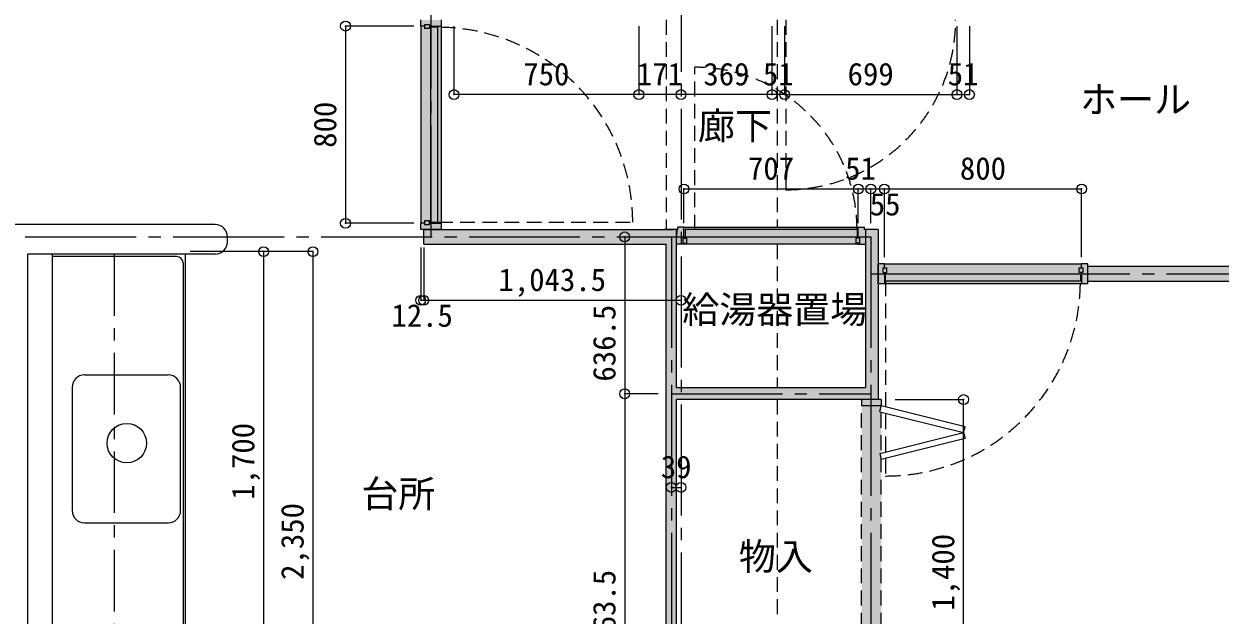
# Model space of a CAD drawing. Units: millimetres at full size, sheet at 1:50. Extents: x -9674 to 9699, y -6794 to 6791.
# Drawn here: x -748 to 4104, y -1925 to 473 of the extents above; entities that cross this region are included whole.
import ezdxf
from ezdxf.enums import TextEntityAlignment as Align

# ---------------------------------------------------------------- set-up
doc = ezdxf.new("R2010")
doc.units = ezdxf.units.MM
doc.header["$LTSCALE"] = 50
doc.header["$PDMODE"] = 32
doc.header["$PDSIZE"] = 40
for name, pattern in [('CHAIN1', [8, 5, -1, 1, -1]), ('CHAIN2', [12, 9, -1, 1, -1]), ('DASHED1', [1.8, 1.2, -0.6])]:
    doc.linetypes.add(name, pattern=pattern)
for name, color, linetype, lineweight in [('1-0_芯', 2, 'DASHED1', 25), ('1-1_躯体', 2, 'Continuous', 25), ('1-2_間仕切', 3, 'Continuous', 18), ('1-3_建具', 3, 'Continuous', 18), ('1-4_仕上げ', 4, 'Continuous', 9), ('1-5_設備', 7, 'Continuous', 9), ('1-A_文字', 7, 'Continuous', 9), ('1-B_寸法', 7, 'Continuous', 9), ('1-C_梁', 7, 'DASHED1', 9)]:
    doc.layers.add(name, color=color, linetype=linetype, lineweight=lineweight)
doc.layers.add('4-2', color=4, linetype='Continuous')
doc.styles.add('ＭＳ ゴシック', font='')
doc.styles.get('ＭＳ ゴシック').set_extended_font_data('MS Gothic')

msp = doc.modelspace()

# ---------------------------------------------------------------- linework, layer by layer
at = {"layer": '1-0_芯', "color": 7, "linetype": 'CHAIN2', "lineweight": 9}
for p, q in [((1917.5, 4329.12), (1917.5, -3890.88)), ((904, -390.88), (904, 519.12)), ((-742.5, -390.88), (2687.5, -390.88)), ((1878.5, -390.88), (1878.5, -2890.88)), ((2687.5, -390.88), (2687.5, -3890.88)), ((2687.5, -540.88), (8517.5, -540.88)), ((1878.5, -1027.38), (2687.5, -1027.38))]:
    msp.add_line(p, q, dxfattribs=at)
at = {"layer": '1-1_躯体', "color": 7, "lineweight": 9}
msp.add_line((874, -648.03), (1917.5, -648.03), dxfattribs=at)
at = {"layer": '1-1_躯体', "color": 3}
for p in [(874, -648.03), (1917.5, -648.03)]:
    msp.add_point(p, dxfattribs=at)
at = {"layer": '1-2_間仕切'}
for p, q in [((1904.5, -360.88), (1848.5, -360.88)), ((1899.5, -1003.88), (1899.5, -360.88)), ((2717.5, -360.88), (2661.5, -360.88)), ((2666.5, -1003.88), (2666.5, -360.88)), ((2717.5, -360.88), (2717.5, -1050.88)), ((874, -420.88), (1857.5, -420.88)), ((1857.5, -1990.88), (1857.5, -420.88)), ((5552.5, -510.88), (3567.5, -510.88)), ((5552.5, -571.88), (3567.5, -571.88)), ((2666.5, -1003.88), (1899.5, -1003.88)), ((1899.5, -1990.88), (1899.5, -1050.88)), ((2717.5, -1050.88), (1899.5, -1050.88))]:
    msp.add_line(p, q, dxfattribs=at)
msp.add_lwpolyline([(874, -420.88), (874, -360.88), (1887.5, -360.88)], dxfattribs=at)
at = {"layer": '1-3_建具'}
for p, q in [((861.5, 464.12), (861.5, 489.12)), ((946.5, 464.12), (946.5, 489.12)), ((876.5, 464.12), (861.5, 464.12)), ((876.5, 469.12), (876.5, 454.12)), ((896.5, 469.12), (876.5, 469.12)), ((896.5, 454.12), (876.5, 454.12)), ((896.5, 469.12), (896.5, 454.12)), ((896.5, 464.12), (946.5, 464.12)), ((931.5, 459.12), (901.5, 459.12)), ((901.5, 459.12), (901.5, -330.88)), ((931.5, -330.88), (931.5, 459.12)), ((876.5, -335.88), (861.5, -335.88)), ((876.5, -325.88), (876.5, -340.88)), ((896.5, -325.88), (876.5, -325.88)), ((896.5, -340.88), (896.5, -325.88)), ((896.5, -335.88), (946.5, -335.88)), ((901.5, -330.88), (931.5, -330.88)), ((946.5, -360.88), (946.5, -335.88)), ((876.5, -340.88), (896.5, -340.88)), ((1929.5, -350.88), (1904.5, -350.88)), ((1904.5, -360.88), (1904.5, -350.88)), ((1929.5, -395.88), (1929.5, -350.88)), ((1934.5, -360.88), (1934.5, -390.88)), ((2631.5, -360.88), (1934.5, -360.88)), ((2631.5, -360.88), (2631.5, -390.88)), ((2636.5, -350.88), (2661.5, -350.88)), ((2636.5, -395.88), (2636.5, -350.88)), ((2661.5, -360.88), (2661.5, -350.88)), ((1929.5, -420.88), (1899.5, -420.88)), ((1924.5, -395.88), (1924.5, -415.88)), ((1924.5, -395.88), (1939.5, -395.88)), ((1924.5, -415.88), (1939.5, -415.88)), ((1929.5, -420.88), (1929.5, -415.88)), ((1934.5, -390.88), (2631.5, -390.88)), ((1939.5, -395.88), (1939.5, -415.88)), ((2626.5, -395.88), (2626.5, -415.88)), ((2641.5, -395.88), (2626.5, -395.88)), ((2641.5, -415.88), (2626.5, -415.88)), ((2636.5, -420.88), (2636.5, -415.88)), ((2636.5, -420.88), (2666.5, -420.88)), ((2641.5, -395.88), (2641.5, -415.88)), ((2742.5, -500.88), (2717.5, -500.88)), ((2737.5, -515.88), (2752.5, -515.88)), ((2737.5, -535.88), (2737.5, -515.88)), ((2742.5, -515.88), (2742.5, -500.88)), ((2752.5, -535.88), (2752.5, -515.88)), ((3532.5, -515.88), (3547.5, -515.88)), ((3532.5, -535.88), (3532.5, -515.88)), ((3567.5, -500.88), (3542.5, -500.88)), ((3542.5, -515.88), (3542.5, -500.88)), ((3547.5, -515.88), (3547.5, -535.88)), ((3567.5, -580.88), (3567.5, -500.88)), ((2737.5, -535.88), (2752.5, -535.88)), ((2742.5, -535.88), (2742.5, -580.88)), ((2747.5, -570.88), (2747.5, -540.88)), ((2747.5, -540.88), (3537.5, -540.88)), ((3537.5, -570.88), (2747.5, -570.88)), ((3547.5, -535.88), (3532.5, -535.88)), ((3537.5, -540.88), (3537.5, -570.88)), ((3542.5, -535.88), (3542.5, -580.88)), ((3567.5, -580.88), (3542.5, -580.88))]:
    msp.add_line(p, q, dxfattribs=at)
at = {"layer": '1-3_建具', "color": 7, "linetype": 'DASHED1', "lineweight": 9}
for p, q in [((2342.5, 489.12), (2342.5, -199.88)), ((1973.5, -360.88), (1973.5, 297.12)), ((931.5, -330.88), (1721.5, -330.88)), ((2747.5, -570.88), (2747.5, -1360.88)), ((2650, -2425.88), (2650, -1075.88)), ((2730, -2425.88), (2730, -1075.88))]:
    msp.add_line(p, q, dxfattribs=at)
at = {"layer": '1-3_建具', "color": 7, "lineweight": 9}
for p, q in [((861.5, 464.12), (861.5, -335.88)), ((946.5, -335.88), (946.5, 464.12)), ((1929.5, -350.88), (2636.5, -350.88)), ((2636.5, -420.88), (1929.5, -420.88)), ((2742.5, -500.88), (3542.5, -500.88)), ((3542.5, -580.88), (2742.5, -580.88)), ((2650, -1050.88), (2650, -1075.88)), ((2730, -1050.88), (2650, -1050.88)), ((2730, -1050.88), (2730, -1075.88)), ((2730, -1075.88), (2650, -1075.88)), ((2723.94, -1100.13), (2730, -1075.88)), ((2723.94, -1100.13), (3063.49, -1185.02)), ((3069.55, -1160.77), (2730, -1075.88)), ((3063.49, -1185.02), (3069.55, -1160.77)), ((2723.94, -1269.91), (3063.49, -1185.02)), ((3069.55, -1209.27), (2730, -1294.16)), ((3063.49, -1185.02), (3069.55, -1209.27)), ((2723.94, -1269.91), (2730, -1294.16))]:
    msp.add_line(p, q, dxfattribs=at)
at = {"layer": '1-3_建具'}
for points in [[(941.5, -360.88), (861.5, -360.88), (861.5, -335.88)], [(2742.5, -580.88), (2717.5, -580.88), (2717.5, -500.88)]]:
    msp.add_lwpolyline(points, dxfattribs=at)
at = {"layer": '1-3_建具', "color": 7, "linetype": 'DASHED1', "lineweight": 9}
for centre, radius, start, end in [((2342.5, 489.12), 689, 270, 0), ((931.5, -330.88), 790, 0, 90), ((1973.5, -360.88), 658, 0, 90), ((2747.5, -570.88), 790, 270, 360)]:
    msp.add_arc(centre, radius, start, end, dxfattribs=at)
at = {"layer": '1-4_仕上げ'}
for p, q in [((27.5, -340.88), (-992.5, -340.88)), ((77.5, -410.88), (77.5, -390.88)), ((27.5, -460.88), (-732.5, -460.88)), ((-732.5, -2130.88), (-732.5, -460.88))]:
    msp.add_line(p, q, dxfattribs=at)
for centre, start, end in [((27.5, -390.88), 0, 90), ((27.5, -410.88), 270, 0)]:
    msp.add_arc(centre, 50, start, end, dxfattribs=at)
at = {"layer": '1-5_設備'}
for p, q in [((-632.5, -2700.88), (-632.5, -460.88)), ((-127.5, -470.88), (-632.5, -470.88)), ((-92.5, -2150.88), (-92.5, -460.88)), ((-102.5, -495.88), (-102.5, -2160.88)), ((-502.5, -950.88), (-162.5, -950.88)), ((-552.5, -1000.88), (-552.5, -1500.88)), ((-112.5, -1500.88), (-112.5, -1000.88)), ((-502.5, -1550.88), (-162.5, -1550.88))]:
    msp.add_line(p, q, dxfattribs=at)
at = {"layer": '1-5_設備', "linetype": 'CHAIN1'}
msp.add_line((-382.5, -460.88), (-382.5, -2380.88), dxfattribs=at)
at = {"layer": '1-5_設備'}
msp.add_circle((-330.87, -1227.51), 80, dxfattribs=at)
for centre, radius, start, end in [((-127.5, -495.88), 25, 0, 90), ((-502.5, -1000.88), 50, 90, 180), ((-162.5, -1000.88), 50, 0, 90), ((-502.5, -1500.88), 50, 180, 270), ((-162.5, -1500.88), 50, 270, 0)]:
    msp.add_arc(centre, radius, start, end, dxfattribs=at)
at = {"layer": '1-B_寸法'}
for p, q in [((556.5, 464.12), (556.5, -335.88)), ((833.99, 464.12), (556.5, 464.12)), ((996.5, 463.24), (996.5, 186.23)), ((1746.5, 463.24), (1746.5, 186.23)), ((2286.5, 463.24), (2286.5, 186.23)), ((2337.5, 463.24), (2337.5, 186.23)), ((3036.5, 463.24), (3036.5, 186.23)), ((3087.5, 463.24), (3087.5, 186.23)), ((1746.5, 186.23), (996.5, 186.23)), ((1917.5, 186.23), (1746.5, 186.23)), ((2286.5, 186.23), (1917.5, 186.23)), ((2337.5, 186.23), (2286.5, 186.23)), ((2337.5, 186.23), (3036.5, 186.23)), ((3036.5, 186.23), (3087.5, 186.23)), ((1929.5, -335), (1929.5, -196.49)), ((1929.5, -196.49), (2636.5, -196.49)), ((2636.5, -196.49), (2687.5, -196.49)), ((2636.5, -335), (2636.5, -196.49)), ((2687.5, -196.49), (2742.5, -196.49)), ((2687.5, -335), (2687.5, -196.49)), ((2742.5, -473.37), (2742.5, -196.49)), ((2742.5, -196.49), (3542.5, -196.49)), ((3542.5, -473.37), (3542.5, -196.49)), ((833.99, -335.88), (556.5, -335.88)), ((861.5, -434.26), (861.5, -648.03)), ((874, -434.26), (874, -648.03)), ((1689.11, -390.88), (1689.11, -1027.38)), ((424.13, -450.88), (-74.1, -450.88)), ((224.13, -450.88), (224.13, -2150.88)), ((424.13, -450.88), (424.13, -2800.88)), ((861.5, -648.03), (874, -648.03)), ((1689.11, -1027.38), (1689.11, -2890.88)), ((1825, -1027.38), (1689.11, -1027.38)), ((2786.61, -1050.88), (3063.46, -1050.88)), ((3063.46, -2450.88), (3063.46, -1050.88)), ((1878.5, -1407.21), (1917.5, -1407.21))]:
    msp.add_line(p, q, dxfattribs=at)
at = {"layer": '1-B_寸法', "color": 3}
for p in [(556.5, 464.12), (996.5, 186.23), (1746.5, 186.23), (1917.5, 186.23), (2286.5, 186.23), (2337.5, 186.23), (3036.5, 186.23), (3087.5, 186.23), (1929.5, -196.49), (2636.5, -196.49), (2687.5, -196.49), (2742.5, -196.49), (3542.5, -196.49), (556.5, -335.88), (1689.11, -390.88), (224.13, -450.88), (424.13, -450.88), (861.5, -648.03), (1689.11, -1027.38), (3063.46, -1050.88), (1878.5, -1407.21), (1917.5, -1407.21)]:
    msp.add_point(p, dxfattribs=at)
at = {"layer": '1-C_梁'}
for p, q in [((1857.5, 489.12), (1857.5, -360.88)), ((2307.5, 489.12), (2307.5, -350.88)), ((2307.5, -420.88), (2307.5, -1003.88)), ((2307.5, -1050.88), (2307.5, -1950.88))]:
    msp.add_line(p, q, dxfattribs=at)
at = {"layer": '4-2'}
for points in [[(861.5, -360.88), (941.5, -360.88), (861.5, 489.12), (946.5, 489.12)], [(941.5, -360.88), (946.5, -360.88), (946.5, 489.12)], [(874, -360.88), (874, -420.88), (1857.5, -420.88)], [(1899.5, -360.88), (874, -360.88), (1857.5, -420.88)], [(1857.5, -1990.88), (1899.5, -1990.88), (1899.5, -360.88)], [(1899.5, -360.88), (1857.5, -420.88), (1857.5, -1990.88)], [(1904.5, -360.88), (1899.5, -360.88), (1899.5, -420.88)], [(1904.5, -360.88), (1899.5, -420.88), (2666.5, -420.88)], [(2661.5, -350.88), (1904.5, -350.88), (1904.5, -360.88)], [(1904.5, -360.88), (2661.5, -360.88), (2661.5, -350.88)], [(1904.5, -360.88), (2666.5, -420.88), (2666.5, -360.88)], [(2717.5, -1050.88), (2717.5, -360.88), (2666.5, -360.88)], [(2717.5, -1050.88), (2666.5, -360.88), (2666.5, -1003.88)], [(3567.5, -580.88), (3567.5, -500.88), (2717.5, -580.88), (2717.5, -500.88)], [(5552.5, -571.88), (5552.5, -510.88), (3567.5, -571.88), (3567.5, -510.88)], [(1899.5, -1003.88), (1899.5, -1050.88), (2717.5, -1050.88)], [(2717.5, -1050.88), (2666.5, -1003.88), (1899.5, -1003.88)], [(2650, -1050.88), (2730, -1050.88), (2650, -2450.88), (2730, -2450.88)]]:
    msp.add_solid(points, dxfattribs=at)

# ---------------------------------------------------------------- texts
at = {"layer": '1-1_躯体', "color": 7, "style": 'ＭＳ ゴシック'}
msp.add_text('1,043.5', height=91.64, dxfattribs=at).set_placement((1177, -638.03), align=Align.BOTTOM_LEFT)
at = {"layer": '1-A_文字', "style": 'ＭＳ ゴシック'}
for s, p in [('ホール', (3536.21, 78.74)), ('廊下', (1985.93, -28.83)), ('給湯器置場', (1922.6, -773.59)), ('台所', (620.76, -1521)), ('物入', (2152.21, -1775.45))]:
    msp.add_text(s, height=110, dxfattribs=at).set_placement(p, align=Align.BOTTOM_LEFT)
at = {"layer": '1-B_寸法', "style": 'ＭＳ ゴシック'}
for s, p in [('750', (1277.75, 196.23)), ('171', (1738.25, 196.23)), ('369', (2008.25, 196.23)), ('51', (2249.5, 196.23)), ('699', (2593.25, 196.23)), ('51', (2999.5, 196.23)), ('707', (2189.25, -186.49)), ('51', (2583.29, -186.49)), ('800', (3048.75, -186.49)), ('55', (2683.11, -331.49)), ('12.5', (742.75, -783.03)), ('39', (1835.5, -1397.21))]:
    msp.add_text(s, height=91.64, dxfattribs=at).set_placement(p, align=Align.BOTTOM_LEFT)
for s, p in [('800', (546.5, -29.63)), ('636.5', (1679.11, -977.88)), ('1,700', (214.13, -1457.13)), ('2,350', (414.13, -1782.13)), ('1,400', (3053.46, -1907.13)), ('1,863.5', (1679.11, -2177.88))]:
    msp.add_text(s, height=91.64, rotation=90, dxfattribs=at).set_placement(p, align=Align.BOTTOM_LEFT)

doc.saveas('drawing.dxf')
